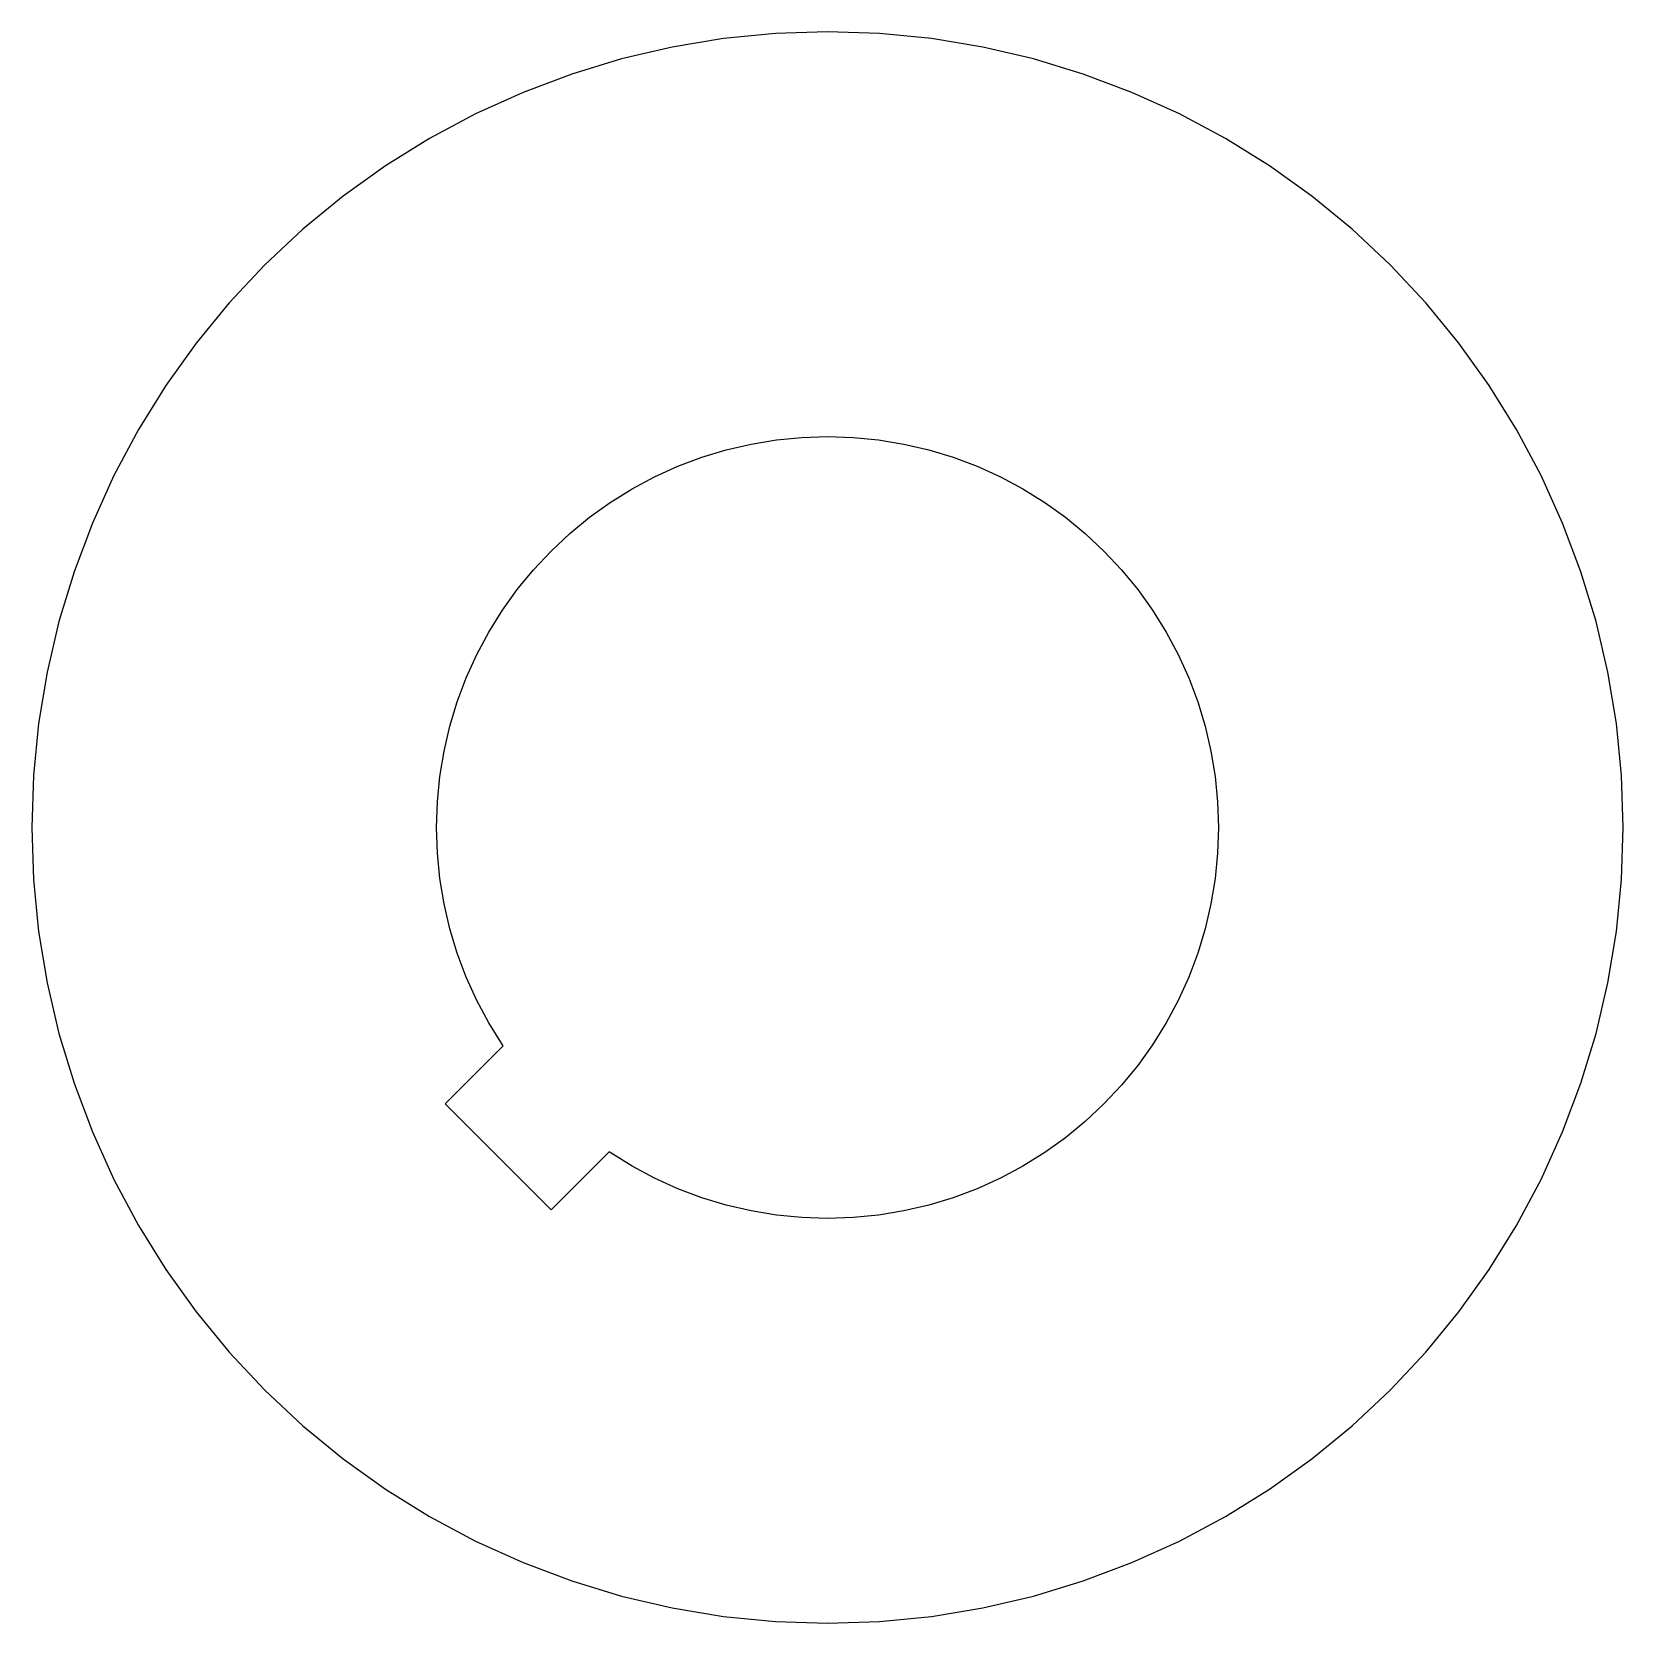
# Model space of a CAD drawing. Header units: metres. Extents: x -31.9 to 31.9, y -31.9 to 31.9.
import ezdxf

# ---------------------------------------------------------------- set-up
doc = ezdxf.new("R2010")
doc.units = ezdxf.units.M

msp = doc.modelspace()

# ---------------------------------------------------------------- linework, layer by layer
for p, q in [((0, 31.85), (-2.08308, 31.7818)), ((2.08308, 31.7818), (0, 31.85)), ((-6.21362, 31.238), (-8.24338, 30.7647)), ((-4.15726, 31.5775), (-6.21362, 31.238)), ((-2.08308, 31.7818), (-4.15726, 31.5775)), ((4.15726, 31.5775), (2.08308, 31.7818)), ((6.21362, 31.238), (4.15726, 31.5775)), ((8.24338, 30.7647), (6.21362, 31.238)), ((-8.24338, 30.7647), (-10.2378, 30.1597)), ((10.2378, 30.1597), (8.24338, 30.7647)), ((-10.2378, 30.1597), (-12.1885, 29.4256)), ((12.1885, 29.4256), (10.2378, 30.1597)), ((-12.1885, 29.4256), (-14.0869, 28.5654)), ((14.0869, 28.5654), (12.1885, 29.4256)), ((-14.0869, 28.5654), (-15.925, 27.5829)), ((15.925, 27.5829), (14.0869, 28.5654)), ((-15.925, 27.5829), (-17.6949, 26.4823)), ((17.6949, 26.4823), (15.925, 27.5829)), ((-17.6949, 26.4823), (-19.389, 25.2683)), ((19.389, 25.2683), (17.6949, 26.4823)), ((-19.389, 25.2683), (-21.0002, 23.9461)), ((21.0002, 23.9461), (19.389, 25.2683)), ((-21.0002, 23.9461), (-22.5213, 22.5213)), ((22.5213, 22.5213), (21.0002, 23.9461)), ((-22.5213, 22.5213), (-23.9461, 21.0002)), ((23.9461, 21.0002), (22.5213, 22.5213)), ((-23.9461, 21.0002), (-25.2683, 19.389)), ((25.2683, 19.389), (23.9461, 21.0002)), ((-25.2683, 19.389), (-26.4823, 17.6949)), ((26.4823, 17.6949), (25.2683, 19.389)), ((-26.4823, 17.6949), (-27.5829, 15.925)), ((27.5829, 15.925), (26.4823, 17.6949)), ((-27.5829, 15.925), (-28.5654, 14.0869)), ((28.5654, 14.0869), (27.5829, 15.925)), ((-4.05051, 15.1167), (-3.05316, 15.3493)), ((-3.05316, 15.3493), (-2.04272, 15.5161)), ((-2.04272, 15.5161), (-1.02354, 15.6165)), ((-1.02354, 15.6165), (0, 15.65)), ((0, 15.65), (1.02354, 15.6165)), ((1.02354, 15.6165), (2.04272, 15.5161)), ((2.04272, 15.5161), (3.05316, 15.3493)), ((3.05316, 15.3493), (4.05051, 15.1167)), ((-5.98898, 14.4587), (-5.03052, 14.8194)), ((-5.03052, 14.8194), (-4.05051, 15.1167)), ((4.05051, 15.1167), (5.03052, 14.8194)), ((5.03052, 14.8194), (5.98898, 14.4587)), ((-28.5654, 14.0869), (-29.4256, 12.1885)), ((-7.825, 13.5533), (-6.92181, 14.0361)), ((-6.92181, 14.0361), (-5.98898, 14.4587)), ((5.98898, 14.4587), (6.92181, 14.0361)), ((6.92181, 14.0361), (7.825, 13.5533)), ((29.4256, 12.1885), (28.5654, 14.0869)), ((-8.69467, 13.0125), (-7.825, 13.5533)), ((7.825, 13.5533), (8.69467, 13.0125)), ((-9.52711, 12.416), (-8.69467, 13.0125)), ((8.69467, 13.0125), (9.52711, 12.416)), ((-29.4256, 12.1885), (-30.1597, 10.2378)), ((-10.3188, 11.7663), (-9.52711, 12.416)), ((9.52711, 12.416), (10.3188, 11.7663)), ((30.1597, 10.2378), (29.4256, 12.1885)), ((-11.0662, 11.0662), (-10.3188, 11.7663)), ((10.3188, 11.7663), (11.0662, 11.0662)), ((-11.7663, 10.3188), (-11.0662, 11.0662)), ((11.0662, 11.0662), (11.7663, 10.3188)), ((-30.1597, 10.2378), (-30.7647, 8.24338)), ((-12.416, 9.52711), (-11.7663, 10.3188)), ((11.7663, 10.3188), (12.416, 9.52711)), ((30.7647, 8.24338), (30.1597, 10.2378)), ((-13.0125, 8.69467), (-12.416, 9.52711)), ((12.416, 9.52711), (13.0125, 8.69467)), ((-13.5533, 7.825), (-13.0125, 8.69467)), ((13.0125, 8.69467), (13.5533, 7.825)), ((-30.7647, 8.24338), (-31.238, 6.21362)), ((-14.0361, 6.92181), (-13.5533, 7.825)), ((13.5533, 7.825), (14.0361, 6.92181)), ((31.238, 6.21362), (30.7647, 8.24338)), ((-14.4587, 5.98898), (-14.0361, 6.92181)), ((14.0361, 6.92181), (14.4587, 5.98898)), ((-31.238, 6.21362), (-31.5775, 4.15726)), ((-14.8194, 5.03052), (-14.4587, 5.98898)), ((14.4587, 5.98898), (14.8194, 5.03052)), ((31.5775, 4.15726), (31.238, 6.21362)), ((-15.1167, 4.05051), (-14.8194, 5.03052)), ((14.8194, 5.03052), (15.1167, 4.05051)), ((-31.5775, 4.15726), (-31.7818, 2.08308)), ((-15.3493, 3.05316), (-15.1167, 4.05051)), ((15.1167, 4.05051), (15.3493, 3.05316)), ((31.7818, 2.08308), (31.5775, 4.15726)), ((-15.5161, 2.04272), (-15.3493, 3.05316)), ((15.3493, 3.05316), (15.5161, 2.04272)), ((-31.7818, 2.08308), (-31.85, 0)), ((-15.6165, 1.02354), (-15.5161, 2.04272)), ((15.5161, 2.04272), (15.6165, 1.02354)), ((31.85, 0), (31.7818, 2.08308)), ((-15.65, 0), (-15.6165, 1.02354)), ((15.6165, 1.02354), (15.65, 0)), ((-31.85, 0), (-31.7818, -2.08308)), ((-15.6165, -1.02354), (-15.65, 0)), ((15.65, 0), (15.6165, -1.02354)), ((31.7818, -2.08308), (31.85, 0)), ((-15.5161, -2.04272), (-15.6165, -1.02354)), ((15.6165, -1.02354), (15.5161, -2.04272)), ((-31.7818, -2.08308), (-31.5775, -4.15726)), ((-15.3493, -3.05316), (-15.5161, -2.04272)), ((15.5161, -2.04272), (15.3493, -3.05316)), ((31.5775, -4.15726), (31.7818, -2.08308)), ((-15.1167, -4.05051), (-15.3493, -3.05316)), ((15.3493, -3.05316), (15.1167, -4.05051)), ((-31.5775, -4.15726), (-31.238, -6.21362)), ((-14.8194, -5.03052), (-15.1167, -4.05051)), ((15.1167, -4.05051), (14.8194, -5.03052)), ((31.238, -6.21362), (31.5775, -4.15726)), ((-14.4587, -5.98898), (-14.8194, -5.03052)), ((14.8194, -5.03052), (14.4587, -5.98898)), ((-31.238, -6.21362), (-30.7647, -8.24338)), ((-14.0361, -6.92181), (-14.4587, -5.98898)), ((14.4587, -5.98898), (14.0361, -6.92181)), ((30.7647, -8.24338), (31.238, -6.21362)), ((-13.5533, -7.825), (-14.0361, -6.92181)), ((14.0361, -6.92181), (13.5533, -7.825)), ((-30.7647, -8.24338), (-30.1597, -10.2378)), ((-13.0125, -8.69467), (-13.5533, -7.825)), ((13.5533, -7.825), (13.0125, -8.69467)), ((30.1597, -10.2378), (30.7647, -8.24338)), ((-15.3089, -11.0662), (-12.9811, -8.73846)), ((-12.9811, -8.73846), (-13.0125, -8.69467)), ((13.0125, -8.69467), (12.416, -9.52711)), ((12.416, -9.52711), (11.7663, -10.3188)), ((-30.1597, -10.2378), (-29.4256, -12.1885)), ((11.7663, -10.3188), (11.0662, -11.0662)), ((29.4256, -12.1885), (30.1597, -10.2378)), ((-11.0662, -15.3089), (-15.3089, -11.0662)), ((11.0662, -11.0662), (10.3188, -11.7663)), ((10.3188, -11.7663), (9.52711, -12.416)), ((-29.4256, -12.1885), (-28.5654, -14.0869)), ((9.52711, -12.416), (8.69467, -13.0125)), ((28.5654, -14.0869), (29.4256, -12.1885)), ((-8.73846, -12.9811), (-11.0662, -15.3089)), ((-8.69467, -13.0125), (-8.73846, -12.9811)), ((-7.825, -13.5533), (-8.69467, -13.0125)), ((8.69467, -13.0125), (7.825, -13.5533)), ((-6.92181, -14.0361), (-7.825, -13.5533)), ((7.825, -13.5533), (6.92181, -14.0361)), ((-28.5654, -14.0869), (-27.5829, -15.925)), ((-5.98898, -14.4587), (-6.92181, -14.0361)), ((-5.03052, -14.8194), (-5.98898, -14.4587)), ((5.98898, -14.4587), (5.03052, -14.8194)), ((6.92181, -14.0361), (5.98898, -14.4587)), ((27.5829, -15.925), (28.5654, -14.0869)), ((-4.05051, -15.1167), (-5.03052, -14.8194)), ((-3.05316, -15.3493), (-4.05051, -15.1167)), ((4.05051, -15.1167), (3.05316, -15.3493)), ((5.03052, -14.8194), (4.05051, -15.1167)), ((-27.5829, -15.925), (-26.4823, -17.6949)), ((-2.04272, -15.5161), (-3.05316, -15.3493)), ((-1.02354, -15.6165), (-2.04272, -15.5161)), ((0, -15.65), (-1.02354, -15.6165)), ((1.02354, -15.6165), (0, -15.65)), ((2.04272, -15.5161), (1.02354, -15.6165)), ((3.05316, -15.3493), (2.04272, -15.5161)), ((26.4823, -17.6949), (27.5829, -15.925)), ((-26.4823, -17.6949), (-25.2683, -19.389)), ((25.2683, -19.389), (26.4823, -17.6949)), ((-25.2683, -19.389), (-23.9461, -21.0002)), ((23.9461, -21.0002), (25.2683, -19.389)), ((-23.9461, -21.0002), (-22.5213, -22.5213)), ((22.5213, -22.5213), (23.9461, -21.0002)), ((-22.5213, -22.5213), (-21.0002, -23.9461)), ((21.0002, -23.9461), (22.5213, -22.5213)), ((-21.0002, -23.9461), (-19.389, -25.2683)), ((19.389, -25.2683), (21.0002, -23.9461)), ((-19.389, -25.2683), (-17.6949, -26.4823)), ((17.6949, -26.4823), (19.389, -25.2683)), ((-17.6949, -26.4823), (-15.925, -27.5829)), ((15.925, -27.5829), (17.6949, -26.4823)), ((-15.925, -27.5829), (-14.0869, -28.5654)), ((14.0869, -28.5654), (15.925, -27.5829)), ((-14.0869, -28.5654), (-12.1885, -29.4256)), ((12.1885, -29.4256), (14.0869, -28.5654)), ((-12.1885, -29.4256), (-10.2378, -30.1597)), ((10.2378, -30.1597), (12.1885, -29.4256)), ((-10.2378, -30.1597), (-8.24338, -30.7647)), ((8.24338, -30.7647), (10.2378, -30.1597)), ((-8.24338, -30.7647), (-6.21362, -31.238)), ((6.21362, -31.238), (8.24338, -30.7647)), ((-6.21362, -31.238), (-4.15726, -31.5775)), ((-4.15726, -31.5775), (-2.08308, -31.7818)), ((-2.08308, -31.7818), (0, -31.85)), ((0, -31.85), (2.08308, -31.7818)), ((2.08308, -31.7818), (4.15726, -31.5775)), ((4.15726, -31.5775), (6.21362, -31.238))]:
    msp.add_line(p, q)

doc.saveas('drawing.dxf')
